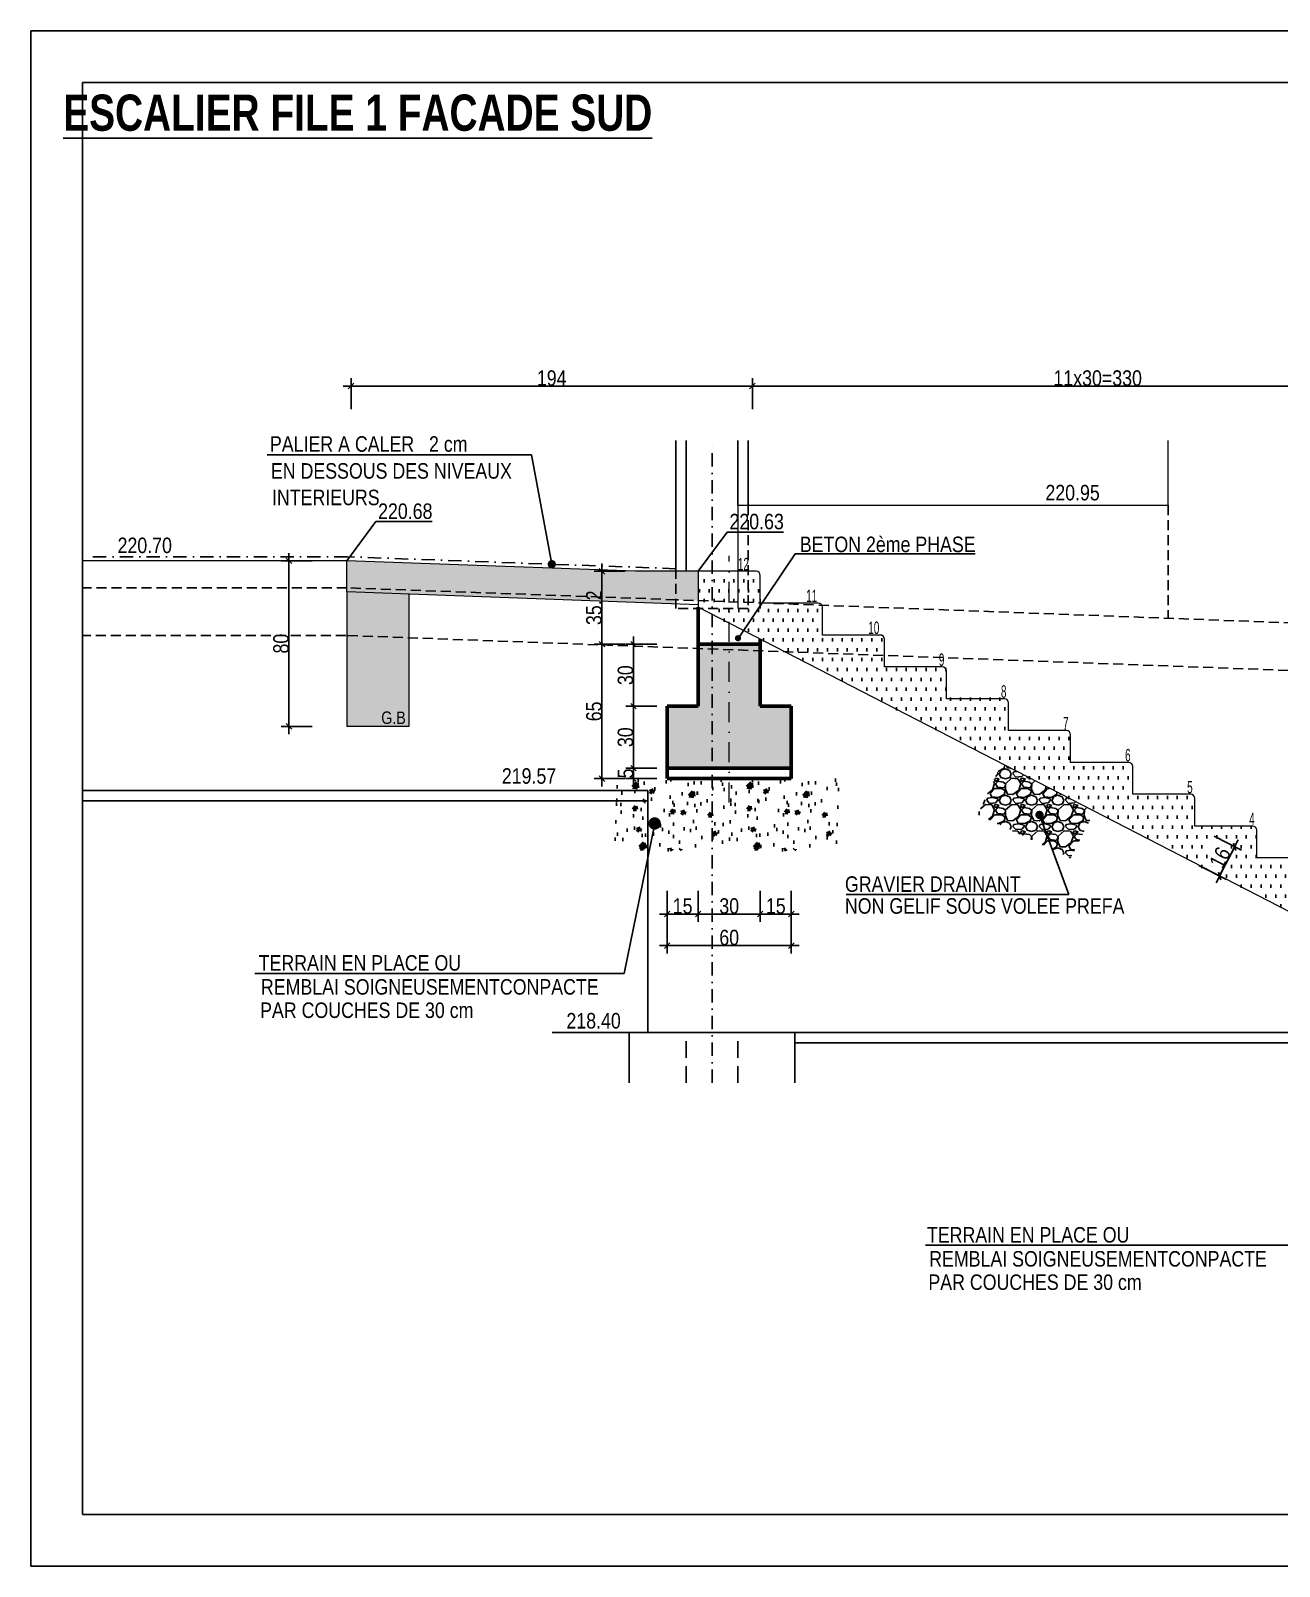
# Model space of a CAD drawing. Header units: centimetres. Extents: x 40138 to 55380, y -25189 to -21608.
# Drawn here: x 48126 to 49333, y -25189 to -23704 of the extents above; entities that cross this region are included whole.
import ezdxf
from ezdxf.enums import TextEntityAlignment as Align

# ---------------------------------------------------------------- set-up
doc = ezdxf.new("R2010")
doc.units = ezdxf.units.CM
doc.header["$LTSCALE"] = 25.4
doc.header["$PDMODE"] = 1
doc.header["$PDSIZE"] = -2
for name, pattern in [('CACHEX2', [19.05, 12.7, -6.35]), ('TIRETPT2', [12.7, 6.35, -3.175, 0, -3.175]), ('TIRETPTX2', [50.8, 25.4, -12.7, 0, -12.7])]:
    doc.linetypes.add(name, pattern=pattern)
for name, color, linetype in [('01_cote_gen', 4, 'Continuous'), ('01_fenetres', 171, 'Continuous'), ('01_linteaux', 2, 'Continuous'), ('01_murs_sup', 2, 'CACHEX2'), ('01_poch_BN', 9, 'Continuous'), ('01_poch_murs', 253, 'Continuous'), ('01_texte', 230, 'Continuous'), ('AA_COTES', 2, 'Continuous')]:
    doc.layers.add(name, color=color, linetype=linetype)
for name, color, linetype, lineweight in [('01_murs_coup', 5, 'Continuous', 60), ('01_PIEUX', 5, 'Continuous', 60), ('01_tram_axes', 2, 'TIRETPTX2', 9)]:
    doc.layers.add(name, color=color, linetype=linetype, lineweight=lineweight)
doc.styles.add('ARIAL NA', font='ARIALN.TTF')
doc.styles.add('Arial Narrow', font='ARIALN.TTF')
doc.styles.add('impact', font='impact.ttf')
doc.styles.add('STYLE2', font='ARIALN.TTF')
doc.dimstyles.new('JB25', dxfattribs={"dimscale": 0.1, "dimtxt": 150, "dimasz": 15, "dimexe": 0.1, "dimexo": 0.1, "dimgap": 0.09, "dimtad": 1, "dimdec": 1, "dimlfac": 0.5, "dimdsep": 46, "dimtxsty": 'STYLE2', "dimblk1": 'BOND_G', "dimblk2": 'BOND_D', "dimsah": 1, "dimcen": 1.5, "dimdle": 0.01, "dimse1": 1, "dimse2": 1, "dimclrd": 4, "dimclre": 2, "dimclrt": 6, "dimazin": 2, "dimtfac": 2.333333, "dimtdec": 1, "dimtix": 1, "dimtmove": 2, "dimatfit": 3, "dimldrblk": 'BOND_G', "dimfxl": 1, "dimtolj": 1, "dimtzin": 0, "dimarcsym": 0})
doc.dimstyles.new('JB50', dxfattribs={"dimscale": 0.1, "dimtxt": 150, "dimasz": 15, "dimexe": 0.1, "dimexo": 0.1, "dimgap": 0.09, "dimtad": 1, "dimdec": 1, "dimdsep": 46, "dimtxsty": 'STYLE2', "dimblk1": 'BOND_G', "dimblk2": 'BOND_D', "dimsah": 1, "dimcen": 1.5, "dimdle": 0.01, "dimse1": 1, "dimse2": 1, "dimclrd": 4, "dimclre": 2, "dimclrt": 6, "dimazin": 2, "dimtfac": 2.333333, "dimtdec": 1, "dimtix": 1, "dimtmove": 2, "dimatfit": 3, "dimldrblk": 'BOND_G', "dimfxl": 1, "dimtolj": 1, "dimtzin": 0, "dimarcsym": 0})

# ---------------------------------------------------------------- blocks, each defined once
blk = doc.blocks.new('BOND_G')
at = {"layer": 'AA_COTES', "color": 0}
for p, q in [((0, -5), (0, 15)), ((5, 0), (-5, 0)), ((1.77, 1.77), (-1.77, -1.77))]:
    blk.add_line(p, q, dxfattribs=at)
blk = doc.blocks.new('BOND_D')
at = {"layer": 'AA_COTES', "color": 0}
for p, q in [((5, 0), (-5, 0)), ((-1.77, -1.77), (1.77, 1.77)), ((0, 5), (0, -15))]:
    blk.add_line(p, q, dxfattribs=at)
blk = doc.blocks.new('*D440')
at = {"layer": '01_cote_gen', "color": 4, "lineweight": -2, "transparency": 16777216}
blk.add_line((48825.5, -24047.6), (49490.1, -24047.6), dxfattribs=at)
at = {"layer": 'Defpoints', "color": 0, "transparency": 16777216}
for p in [(49491.6, -24047.6), (48824, -24076.8), (49491.6, -24565.5)]:
    blk.add_point(p, dxfattribs=at)
at = {"layer": '01_cote_gen', "color": 4, "lineweight": -2, "transparency": 16777216, "xscale": 1.5, "yscale": 1.5, "zscale": 1.5, "rotation": 180}
blk.add_blockref('BOND_G', (48824, -24047.6), dxfattribs=at)
at = {"layer": '01_cote_gen', "color": 4, "lineweight": -2, "transparency": 16777216, "xscale": 1.5, "yscale": 1.5, "zscale": 1.5}
blk.add_blockref('BOND_D', (49491.6, -24047.6), dxfattribs=at)
at = {"layer": '01_cote_gen', "color": 6, "transparency": 16777216, "insert": (49157.8, -24040), "char_height": 15, "attachment_point": 5, "style": 'STYLE2'}
blk.add_mtext('\\A1;11x30=330', dxfattribs=at)
blk = doc.blocks.new('*D448')
at = {"layer": '01_cote_gen', "color": 4, "lineweight": -2, "ltscale": 0.1, "transparency": 16777216}
blk.add_line((48437.5, -24047.6), (48822.5, -24047.6), dxfattribs=at)
at = {"layer": 'Defpoints', "color": 0, "ltscale": 0.1, "transparency": 16777216}
for p in [(48824, -24047.6), (48824, -24070.1), (48436, -24222.7)]:
    blk.add_point(p, dxfattribs=at)
at = {"layer": '01_cote_gen', "color": 4, "lineweight": -2, "ltscale": 0.1, "transparency": 16777216, "xscale": 1.5, "yscale": 1.5, "zscale": 1.5, "rotation": 180}
blk.add_blockref('BOND_G', (48436, -24047.6), dxfattribs=at)
at = {"layer": '01_cote_gen', "color": 4, "lineweight": -2, "ltscale": 0.1, "transparency": 16777216, "xscale": 1.5, "yscale": 1.5, "zscale": 1.5}
blk.add_blockref('BOND_D', (48824, -24047.6), dxfattribs=at)
at = {"layer": '01_cote_gen', "color": 6, "ltscale": 0.1, "transparency": 16777216, "insert": (48630, -24040), "char_height": 15, "attachment_point": 5, "style": 'STYLE2'}
blk.add_mtext('\\A1;194', dxfattribs=at)
blk = doc.blocks.new('*D464')
at = {"layer": '01_cote_gen', "color": 4, "lineweight": -2, "ltscale": 0.1, "transparency": 16777216}
blk.add_line((48709.1, -24425.7), (48709.1, -24418.7), dxfattribs=at)
at = {"layer": 'Defpoints', "color": 0, "ltscale": 0.1, "transparency": 16777216}
for p in [(48709.1, -24417.2), (48772.6, -24417.2), (48772.6, -24427.2)]:
    blk.add_point(p, dxfattribs=at)
at = {"layer": '01_cote_gen', "color": 4, "lineweight": -2, "ltscale": 0.1, "transparency": 16777216, "xscale": 1.5, "yscale": 1.5, "zscale": 1.5}
for name, p, rotation in [('BOND_D', (48709.1, -24417.2), 90), ('BOND_G', (48709.1, -24427.2), 270)]:
    blk.add_blockref(name, p, dxfattribs=dict(at, rotation=rotation))
at = {"layer": '01_cote_gen', "color": 6, "ltscale": 0.1, "transparency": 16777216, "insert": (48701.5, -24422.2), "char_height": 15, "attachment_point": 5, "rotation": 90, "style": 'STYLE2'}
blk.add_mtext('\\A1;5', dxfattribs=at)
blk = doc.blocks.new('*D465')
at = {"layer": '01_cote_gen', "color": 4, "lineweight": -2, "ltscale": 0.1, "transparency": 16777216}
blk.add_line((48709.1, -24415.7), (48709.1, -24358.7), dxfattribs=at)
at = {"layer": 'Defpoints', "color": 0, "ltscale": 0.1, "transparency": 16777216}
for p in [(48709.1, -24357.2), (48741.6, -24357.2), (48741.6, -24417.2)]:
    blk.add_point(p, dxfattribs=at)
at = {"layer": '01_cote_gen', "color": 4, "lineweight": -2, "ltscale": 0.1, "transparency": 16777216, "xscale": 1.5, "yscale": 1.5, "zscale": 1.5}
for name, p, rotation in [('BOND_D', (48709.1, -24357.2), 90), ('BOND_G', (48709.1, -24417.2), 270)]:
    blk.add_blockref(name, p, dxfattribs=dict(at, rotation=rotation))
at = {"layer": '01_cote_gen', "color": 6, "ltscale": 0.1, "transparency": 16777216, "insert": (48701.4, -24387.2), "char_height": 15, "attachment_point": 5, "rotation": 90, "style": 'STYLE2'}
blk.add_mtext('\\A1;30', dxfattribs=at)
blk = doc.blocks.new('*D466')
at = {"layer": '01_cote_gen', "color": 4, "lineweight": -2, "ltscale": 0.1, "transparency": 16777216}
blk.add_line((48709.1, -24355.7), (48709.1, -24298.7), dxfattribs=at)
at = {"layer": 'Defpoints', "color": 0, "ltscale": 0.1, "transparency": 16777216}
for p in [(48709.1, -24297.2), (48771.6, -24297.2), (48756.6, -24357.2)]:
    blk.add_point(p, dxfattribs=at)
at = {"layer": '01_cote_gen', "color": 4, "lineweight": -2, "ltscale": 0.1, "transparency": 16777216, "xscale": 1.5, "yscale": 1.5, "zscale": 1.5}
for name, p, rotation in [('BOND_D', (48709.1, -24297.2), 90), ('BOND_G', (48709.1, -24357.2), 270)]:
    blk.add_blockref(name, p, dxfattribs=dict(at, rotation=rotation))
at = {"layer": '01_cote_gen', "color": 6, "ltscale": 0.1, "transparency": 16777216, "insert": (48701.4, -24327.2), "char_height": 15, "attachment_point": 5, "rotation": 90, "style": 'STYLE2'}
blk.add_mtext('\\A1;30', dxfattribs=at)
blk = doc.blocks.new('*D459')
at = {"layer": '01_cote_gen', "color": 4, "lineweight": -2, "ltscale": 0.1, "transparency": 16777216}
blk.add_line((48678.6, -24425.7), (48678.6, -24298.7), dxfattribs=at)
at = {"layer": 'Defpoints', "color": 0, "ltscale": 0.1, "transparency": 16777216}
for p in [(48678.6, -24297.2), (48731.6, -24297.2), (48731.6, -24427.2)]:
    blk.add_point(p, dxfattribs=at)
at = {"layer": '01_cote_gen', "color": 4, "lineweight": -2, "ltscale": 0.1, "transparency": 16777216, "xscale": 1.5, "yscale": 1.5, "zscale": 1.5}
for name, p, rotation in [('BOND_D', (48678.6, -24297.2), 90), ('BOND_G', (48678.6, -24427.2), 270)]:
    blk.add_blockref(name, p, dxfattribs=dict(at, rotation=rotation))
at = {"layer": '01_cote_gen', "color": 6, "ltscale": 0.1, "transparency": 16777216, "insert": (48670.9, -24362.2), "char_height": 15, "attachment_point": 5, "rotation": 90, "style": 'STYLE2'}
blk.add_mtext('\\A1;65', dxfattribs=at)
blk = doc.blocks.new('*D467')
at = {"layer": '01_cote_gen', "color": 4, "lineweight": -2, "ltscale": 0.1, "transparency": 16777216}
blk.add_line((48678.6, -24295.7), (48678.6, -24228.2), dxfattribs=at)
at = {"layer": 'Defpoints', "color": 0, "ltscale": 0.1, "transparency": 16777216}
for p in [(48678.6, -24226.7), (48771.6, -24226.7), (48731.6, -24297.2)]:
    blk.add_point(p, dxfattribs=at)
at = {"layer": '01_cote_gen', "color": 4, "lineweight": -2, "ltscale": 0.1, "transparency": 16777216, "xscale": 1.5, "yscale": 1.5, "zscale": 1.5}
for name, p, rotation in [('BOND_D', (48678.6, -24226.7), 90), ('BOND_G', (48678.6, -24297.2), 270)]:
    blk.add_blockref(name, p, dxfattribs=dict(at, rotation=rotation))
at = {"layer": '01_cote_gen', "color": 6, "ltscale": 0.1, "transparency": 16777216, "insert": (48670.9, -24262), "char_height": 15, "attachment_point": 5, "rotation": 90, "style": 'STYLE2'}
blk.add_mtext('\\A1;35.2', dxfattribs=at)
blk = doc.blocks.new('*D460')
at = {"layer": '01_cote_gen', "color": 4, "lineweight": -2, "ltscale": 0.1, "transparency": 16777216}
blk.add_line((48860.1, -24558.2), (48833.1, -24558.2), dxfattribs=at)
at = {"layer": 'Defpoints', "color": 0, "ltscale": 0.1, "transparency": 16777216}
for p in [(48831.6, -24327.2), (48861.6, -24327.2), (48831.6, -24558.2)]:
    blk.add_point(p, dxfattribs=at)
at = {"layer": '01_cote_gen', "color": 4, "lineweight": -2, "ltscale": 0.1, "transparency": 16777216, "xscale": 1.5, "yscale": 1.5, "zscale": 1.5, "rotation": 180}
blk.add_blockref('BOND_D', (48831.6, -24558.2), dxfattribs=at)
at = {"layer": '01_cote_gen', "color": 4, "lineweight": -2, "ltscale": 0.1, "transparency": 16777216, "xscale": 1.5, "yscale": 1.5, "zscale": 1.5}
blk.add_blockref('BOND_G', (48861.6, -24558.2), dxfattribs=at)
at = {"layer": '01_cote_gen', "color": 6, "ltscale": 0.1, "transparency": 16777216, "insert": (48846.6, -24550.5), "char_height": 15, "attachment_point": 5, "style": 'STYLE2'}
blk.add_mtext('\\A1;15', dxfattribs=at)
blk = doc.blocks.new('*D461')
at = {"layer": '01_cote_gen', "color": 4, "lineweight": -2, "ltscale": 0.1, "transparency": 16777216}
blk.add_line((48830.1, -24558.2), (48773.1, -24558.2), dxfattribs=at)
at = {"layer": 'Defpoints', "color": 0, "ltscale": 0.1, "transparency": 16777216}
for p in [(48771.6, -24327.2), (48831.6, -24327.2), (48771.6, -24558.2)]:
    blk.add_point(p, dxfattribs=at)
at = {"layer": '01_cote_gen', "color": 4, "lineweight": -2, "ltscale": 0.1, "transparency": 16777216, "xscale": 1.5, "yscale": 1.5, "zscale": 1.5, "rotation": 180}
blk.add_blockref('BOND_D', (48771.6, -24558.2), dxfattribs=at)
at = {"layer": '01_cote_gen', "color": 4, "lineweight": -2, "ltscale": 0.1, "transparency": 16777216, "xscale": 1.5, "yscale": 1.5, "zscale": 1.5}
blk.add_blockref('BOND_G', (48831.6, -24558.2), dxfattribs=at)
at = {"layer": '01_cote_gen', "color": 6, "ltscale": 0.1, "transparency": 16777216, "insert": (48801.6, -24550.5), "char_height": 15, "attachment_point": 5, "style": 'STYLE2'}
blk.add_mtext('\\A1;30', dxfattribs=at)
blk = doc.blocks.new('*D462')
at = {"layer": '01_cote_gen', "color": 4, "lineweight": -2, "ltscale": 0.1, "transparency": 16777216}
blk.add_line((48770.1, -24558.2), (48743.1, -24558.2), dxfattribs=at)
at = {"layer": 'Defpoints', "color": 0, "ltscale": 0.1, "transparency": 16777216}
for p in [(48741.6, -24327.2), (48771.6, -24327.2), (48741.6, -24558.2)]:
    blk.add_point(p, dxfattribs=at)
at = {"layer": '01_cote_gen', "color": 4, "lineweight": -2, "ltscale": 0.1, "transparency": 16777216, "xscale": 1.5, "yscale": 1.5, "zscale": 1.5, "rotation": 180}
blk.add_blockref('BOND_D', (48741.6, -24558.2), dxfattribs=at)
at = {"layer": '01_cote_gen', "color": 4, "lineweight": -2, "ltscale": 0.1, "transparency": 16777216, "xscale": 1.5, "yscale": 1.5, "zscale": 1.5}
blk.add_blockref('BOND_G', (48771.6, -24558.2), dxfattribs=at)
at = {"layer": '01_cote_gen', "color": 6, "ltscale": 0.1, "transparency": 16777216, "insert": (48756.6, -24550.5), "char_height": 15, "attachment_point": 5, "style": 'STYLE2'}
blk.add_mtext('\\A1;15', dxfattribs=at)
blk = doc.blocks.new('*D463')
at = {"layer": '01_cote_gen', "color": 4, "lineweight": -2, "ltscale": 0.1, "transparency": 16777216}
blk.add_line((48860.1, -24588.7), (48743.1, -24588.7), dxfattribs=at)
at = {"layer": 'Defpoints', "color": 0, "ltscale": 0.1, "transparency": 16777216}
for p in [(48741.6, -24535.7), (48861.6, -24535.7), (48741.6, -24588.7)]:
    blk.add_point(p, dxfattribs=at)
at = {"layer": '01_cote_gen', "color": 4, "lineweight": -2, "ltscale": 0.1, "transparency": 16777216, "xscale": 1.5, "yscale": 1.5, "zscale": 1.5, "rotation": 180}
blk.add_blockref('BOND_D', (48741.6, -24588.7), dxfattribs=at)
at = {"layer": '01_cote_gen', "color": 4, "lineweight": -2, "ltscale": 0.1, "transparency": 16777216, "xscale": 1.5, "yscale": 1.5, "zscale": 1.5}
blk.add_blockref('BOND_G', (48861.6, -24588.7), dxfattribs=at)
at = {"layer": '01_cote_gen', "color": 6, "ltscale": 0.1, "transparency": 16777216, "insert": (48801.6, -24581), "char_height": 15, "attachment_point": 5, "style": 'STYLE2'}
blk.add_mtext('\\A1;60', dxfattribs=at)
blk = doc.blocks.new('*D468')
at = {"layer": '01_cote_gen', "color": 4, "lineweight": -2, "ltscale": 0.1, "transparency": 16777216}
blk.add_line((49289.6, -24494.4), (49276.3, -24520.1), dxfattribs=at)
at = {"layer": 'Defpoints', "color": 0, "ltscale": 0.1, "transparency": 16777216}
for p in [(49251.6, -24473.1), (49237, -24501.5), (49275.7, -24521.4)]:
    blk.add_point(p, dxfattribs=at)
at = {"layer": '01_cote_gen', "color": 4, "lineweight": -2, "ltscale": 0.1, "transparency": 16777216, "xscale": 1.5, "yscale": 1.5, "zscale": 1.5}
for name, p, rotation in [('BOND_G', (49290.3, -24493.1), 62.72637990082846), ('BOND_D', (49275.7, -24521.4), 242.7263799008285)]:
    blk.add_blockref(name, p, dxfattribs=dict(at, rotation=rotation))
at = {"layer": '01_cote_gen', "color": 6, "ltscale": 0.1, "transparency": 16777216, "insert": (49276.1, -24503.7), "char_height": 15, "attachment_point": 5, "rotation": 62.7264, "style": 'STYLE2'}
blk.add_mtext('\\A1;16', dxfattribs=at)
blk = doc.blocks.new('*D520')
at = {"layer": '01_cote_gen', "color": 4, "lineweight": -2, "ltscale": 0.1, "transparency": 16777216}
blk.add_line((48376, -24375.2), (48376, -24218.2), dxfattribs=at)
at = {"layer": 'Defpoints', "color": 0, "ltscale": 0.1, "transparency": 16777216}
for p in [(48376, -24216.7), (48431.9, -24216.7), (48431.9, -24376.7)]:
    blk.add_point(p, dxfattribs=at)
at = {"layer": '01_cote_gen', "color": 4, "lineweight": -2, "ltscale": 0.1, "transparency": 16777216, "xscale": 1.5, "yscale": 1.5, "zscale": 1.5}
for name, p, rotation in [('BOND_D', (48376, -24216.7), 90), ('BOND_G', (48376, -24376.7), 270)]:
    blk.add_blockref(name, p, dxfattribs=dict(at, rotation=rotation))
at = {"layer": '01_cote_gen', "color": 6, "ltscale": 0.1, "transparency": 16777216, "insert": (48368.4, -24296.7), "char_height": 15, "attachment_point": 5, "rotation": 90, "style": 'STYLE2'}
blk.add_mtext('\\A1;80', dxfattribs=at)

msp = doc.modelspace()

# ---------------------------------------------------------------- hatches: boundary and pattern name
at = {"layer": '01_murs_coup', "ltscale": 0.1}
h = msp.add_hatch(dxfattribs=at)
h.set_pattern_fill('DOTS', color=2, scale=6)
h.set_pattern_definition([(0, (0, -194.876), (4.7625, 9.525), [0, -9.525])])
h.paths.add_polyline_path([(48785.02, -24226.74), (48771.62, -24226.74), (48771.62, -24255.04), (48785.02, -24255.54)])
h.paths.add_polyline_path([(48801.62, -24226.74), (48785.02, -24226.74), (48785.02, -24255.54), (48801.62, -24256.17)])
h.paths.add_polyline_path([(48820.02, -24226.74), (48810.02, -24226.74), (48810.02, -24256.49), (48820.02, -24256.86)])
h.paths.add_polyline_path([(48810.02, -24226.74), (48801.62, -24226.74), (48801.62, -24256.17), (48810.02, -24256.49)])
h.paths.add_polyline_path([(48831.62, -24230.74, 0.4142136), (48827.62, -24226.74), (48820.02, -24226.74), (48820.02, -24256.86), (48831.62, -24257.3)])
h.paths.add_polyline_path([(48785.02, -24255.54), (48771.62, -24255.04), (48771.62, -24261.54), (48773.94, -24262.74), (48785.02, -24262.74)])
h.paths.add_polyline_path([(48801.62, -24256.17), (48785.02, -24255.54), (48785.02, -24262.74), (48801.62, -24262.74)])
h.paths.add_polyline_path([(48810.02, -24256.49), (48801.62, -24256.17), (48801.62, -24262.74), (48810.02, -24262.74)])
h.paths.add_polyline_path([(48820.02, -24256.86), (48810.02, -24256.49), (48810.02, -24262.74), (48820.02, -24262.74)])
h.paths.add_polyline_path([(48831.62, -24259.99), (48831.62, -24257.3), (48820.02, -24256.86), (48820.02, -24262.74), (48810.02, -24262.74), (48801.62, -24262.74), (48801.62, -24277.01), (48815.35, -24284.09)])
h.paths.add_polyline_path([(48801.62, -24262.74), (48785.02, -24262.74), (48785.02, -24268.45), (48801.62, -24277.01)])
h.paths.add_polyline_path([(48891.62, -24261.54, 0.1315194), (48891.08, -24259.54), (48837.93, -24257.54), (48833.27, -24257.54), (48815.35, -24284.09), (48854.95, -24304.5), (48951.62, -24308.1), (48951.62, -24292.34, 0.4142136), (48947.62, -24288.34), (48891.62, -24288.34)])
h.paths.add_polyline_path([(48951.62, -24308.1), (48854.95, -24304.5), (49417.9, -24594.74), (49453.62, -24594.74), (49453.62, -24565.54), (49431.62, -24565.54), (49431.62, -24538.74, 0.4142136), (49427.62, -24534.74), (49371.62, -24534.74), (49371.62, -24507.94, 0.4142136), (49367.62, -24503.94), (49311.62, -24503.94), (49311.62, -24477.14, 0.4142136), (49307.62, -24473.14), (49251.62, -24473.14), (49251.62, -24446.34, 0.4142136), (49247.62, -24442.34), (49191.62, -24442.34), (49191.62, -24415.54, 0.4142136), (49187.62, -24411.54), (49131.62, -24411.54), (49131.62, -24384.74, 0.4142136), (49127.62, -24380.74), (49071.62, -24380.74), (49071.62, -24353.94, 0.4142136), (49067.62, -24349.94), (49011.62, -24349.94), (49011.62, -24323.14, 0.4142136), (49007.62, -24319.14), (48951.62, -24319.14)])
h.paths.add_polyline_path([(49469.62, -24565.54), (49461.62, -24565.54), (49461.62, -24594.74), (49469.62, -24594.74)])
h.paths.add_polyline_path([(49461.62, -24565.54), (49453.62, -24565.54), (49453.62, -24594.74), (49461.62, -24594.74)])
h.paths.add_polyline_path([(49491.62, -24569.54, 0.4142136), (49487.62, -24565.54), (49469.62, -24565.54), (49469.62, -24594.74), (49491.62, -24594.74)])
at = {"layer": '01_murs_coup', "linetype": 'TIRETPT2', "ltscale": 2}
h = msp.add_hatch(dxfattribs=at)
h.set_pattern_fill('AR-CONC', color=2, scale=0.2)
h.set_pattern_definition([(50, (69103.762, -4812.317), (36.436934, -3.187817), [3.81, -41.91]), (355, (69103.762, -4812.317), (-7.048684, 38.21137), [3.048, -33.528117]), (100.45144, (69106.8, -4812.583), (29.38825, 35.02355), [3.238, -35.61805]), (46.1842, (69103.76, -4802.157), (54.21581, -8.408466), [5.715, -62.865]), (96.63556, (69108.28, -4802.86), (47.48083, 49.48522), [4.857, -53.42712]), (351.18415, (69103.76, -4802.157), (47.48083, 49.48522), [4.57199, -50.29195]), (21, (69108.842, -4804.697), (30.322878, -20.45304), [3.81, -41.91]), (326, (69108.842, -4804.697), (12.360406, 36.837593), [3.048, -33.528]), (71.45144, (69111.37, -4806.4), (42.683284, 16.384554), [3.238, -35.617988]), (37.5, (69103.762, -4812.317), (0.6177207, 16.911008), [0, -33.1216, 0, -34.036, 0, -33.655]), (7.5, (69103.762, -4812.317), (13.363933, 20.036115), [0, -19.4056, 0, -32.3596, 0, -12.827]), (327.5, (69092.434, -4812.317), (27.118119, -1.145749), [0, -12.7, 0, -39.624, 0, -52.578]), (317.5, (69087.354, -4812.317), (29.625836, 5.085298), [0, -16.51, 0, -26.3144, 0, -37.338])])
h.paths.add_polyline_path([(48797.53, -24427.18), (48737.62, -24427.18), (48687.07, -24427.18), (48687.07, -24496.25), (48797.53, -24496.25)])
h = msp.add_hatch(dxfattribs=at)
h.set_pattern_fill('AR-CONC', color=2, scale=0.2)
h.set_pattern_definition([(50, (69214.22, -4812.317), (36.436934, -3.187817), [3.81, -41.91]), (355, (69214.22, -4812.317), (-7.048684, 38.21137), [3.048, -33.528117]), (100.45144, (69217.257, -4812.583), (29.38825, 35.02355), [3.238, -35.61805]), (46.1842, (69214.22, -4802.157), (54.21581, -8.408466), [5.715, -62.865]), (96.63556, (69218.74, -4802.86), (47.48083, 49.48522), [4.857, -53.42712]), (351.18415, (69214.22, -4802.157), (47.48083, 49.48522), [4.57199, -50.29195]), (21, (69219.3, -4804.697), (30.322878, -20.45304), [3.81, -41.91]), (326, (69219.3, -4804.697), (12.360406, 36.837593), [3.048, -33.528]), (71.45144, (69221.827, -4806.4), (42.683284, 16.384554), [3.238, -35.617988]), (37.5, (69214.22, -4812.317), (0.6177207, 16.911008), [0, -33.1216, 0, -34.036, 0, -33.655]), (7.5, (69214.22, -4812.317), (13.363933, 20.036115), [0, -19.4056, 0, -32.3596, 0, -12.827]), (327.5, (69202.892, -4812.317), (27.118119, -1.145749), [0, -12.7, 0, -39.624, 0, -52.578]), (317.5, (69197.812, -4812.317), (29.625836, 5.085298), [0, -16.51, 0, -26.3144, 0, -37.338])])
h.paths.add_polyline_path([(48907.99, -24427.18), (48848.07, -24427.18), (48797.53, -24427.18), (48797.53, -24496.25), (48907.99, -24496.25)])
at = {"layer": '01_poch_BN', "ltscale": 0.1}
h = msp.add_hatch(color=256, dxfattribs=at)
h.dxf.hatch_style = 1
h.paths.add_polyline_path([(48750.02, -24226.74), (48710.98, -24226.74), (48431.94, -24216.72), (48431.94, -24242.74), (48750.02, -24254.23)])
h.paths.add_polyline_path([(48771.62, -24226.74), (48750.02, -24226.74), (48750.02, -24254.23), (48771.62, -24255.04)])
h.paths.add_polyline_path([(48431.99, -24242.74), (48431.94, -24242.74), (48431.94, -24246.74), (48750.02, -24258.26), (48750.02, -24254.23)])
h.paths.add_polyline_path([(48686.48, -24282.32), (48686.48, -24241.37), (48655.25, -24241.37), (48655.25, -24282.32)], flags=9)
h = msp.add_hatch(color=256, dxfattribs=at)
h.dxf.hatch_style = 1
h.paths.add_polyline_path([(48491.94, -24248.91), (48431.94, -24246.74), (48431.94, -24288.77), (48491.94, -24291)])
h.paths.add_polyline_path([(48491.94, -24291), (48431.94, -24288.77), (48431.94, -24376.72), (48491.94, -24376.72)])
h.paths.add_polyline_path([(48462.13, -24377.7), (48492.03, -24377.7), (48492.03, -24359.07), (48462.13, -24359.07)], flags=9)
h = msp.add_hatch(color=256, dxfattribs=at)
h.dxf.hatch_style = 1
h.paths.add_polyline_path([(48801.62, -24302.52), (48785.02, -24301.9), (48785.02, -24417.18), (48801.62, -24417.18)])
h.paths.add_polyline_path([(48785.02, -24301.9), (48771.62, -24301.4), (48771.62, -24357.18), (48741.62, -24357.18), (48741.62, -24417.18), (48785.02, -24417.18)])
h.paths.add_polyline_path([(48831.62, -24303.63), (48801.62, -24302.52), (48801.62, -24417.18), (48861.62, -24417.18), (48861.62, -24357.18), (48831.62, -24357.18)])
h.paths.add_polyline_path([(48831.62, -24297.18), (48801.62, -24297.18), (48801.62, -24302.52), (48831.62, -24303.63)])
h.paths.add_polyline_path([(48801.62, -24297.18), (48785.02, -24297.18), (48785.02, -24301.9), (48801.62, -24302.52)])
h.paths.add_polyline_path([(48785.02, -24297.18), (48771.62, -24297.18), (48771.62, -24301.4), (48785.02, -24301.9)])
at = {"layer": '01_poch_murs', "ltscale": 0.1}
h = msp.add_hatch(dxfattribs=at)
h.set_pattern_fill('GRAVEL', color=256)
h.set_pattern_definition([(228.0127875, (13552.0703, -2070.8978), (-203.20000002, -228.59999999), [3.417214, -338.304836]), (184.969741, (13549.7843, -2073.4378), (304.79999988, 25.400001447), [5.864047, -580.540489]), (132.510447, (13543.9423, -2073.9458), (254.00000011, -279.3999999), [4.134815, -409.347228]), (267.273689, (13534.0363, -2080.2958), (25.400000053, 507.999999997), [5.340045, -528.664374]), (292.8336542, (13533.7823, -2085.6298), (-127.00000001, 304.799999996), [5.236337, -518.398077]), (357.273689, (13535.8143, -2090.4558), (-507.999999997, 25.400000053), [5.340045, -528.664374]), (37.6942405, (13541.1483, -2090.7098), (-330.199999985, -254.000000019), [7.061937, -699.131153]), (72.2553284, (13546.7363, -2086.3918), (177.800000048, 558.799999985), [6.667195, -660.052566]), (121.4295656, (13548.7683, -2080.0418), (-203.20000003, 330.199999982), [5.35813, -530.455457]), (175.2363583, (13545.9743, -2075.4698), (279.4, -25.40000004), [6.117133, -299.73937]), (222.3974378, (13539.8783, -2074.9618), (-304.79999999, -279.40000001), [7.910779, -783.167725]), (138.814075, (13559.1823, -2080.5498), (-177.79999999, 152.40000001), [2.700045, -267.305658]), (171.4692344, (13557.1503, -2078.7718), (330.20000001, -50.799999942), [5.13682, -508.54639]), (225, (13552.07, -2078.01), (-4e-15, -25.4), [3.592093, -32.328931]), (203.1985905, (13550.2923, -2074.9618), (127, 50.8), [1.934413, -191.506224]), (291.80141, (13548.5143, -2075.724), (-25.4, 76.2), [2.735656, -134.04753]), (30.963757, (13549.5303, -2078.264), (76.2, 50.8), [4.443197, -143.662982]), (161.565051, (13553.34, -2075.978), (50.8, -25.4), [3.212871, -77.108981]), (16.3895403, (13533.7823, -2075.7238), (254, 76.2), [4.50088, -445.588267]), (70.346176, (13538.1003, -2074.4538), (-101.60000001, -279.4), [3.77599, -373.822157]), (293.1985905, (13553.3403, -2070.8978), (-50.8, 127), [3.868801, -189.571836]), (343.6104597, (13554.8643, -2074.4538), (-254.000000005, 76.19999998), [4.50088, -445.588267]), (339.443955, (13533.7823, -2091.4718), (-127, 50.8), [4.340352, -212.677343]), (294.7751406, (13537.8463, -2092.9958), (-127.00000015, 279.39999993), [3.636721, -360.035934]), (66.8014095, (13553.5943, -2096.2978), (50.8, 127), [3.868801, -189.571836]), (17.3540246, (13555.1183, -2092.7418), (-330.199999993, -101.60000002), [4.257827, -421.52376]), (69.443955, (13541.1483, -2096.2978), (-50.8, -127), [2.170176, -214.847519]), (101.309932, (13552.0703, -2096.298), (-25.4, 101.6), [1.295146, -128.21995]), (165.963757, (13551.8163, -2095.028), (76.2, -25.4), [5.236337, -99.490546]), (186.009006, (13546.7363, -2093.7578), (254, 25.400000013), [4.85267, -480.413649]), (303.690068, (13549.53, -2080.55), (-25.4, 50.8), [3.663239, -87.917764]), (353.1572266, (13551.5623, -2083.5978), (431.800000003, -50.799999977), [6.395568, -633.16009]), (60.945396, (13557.9123, -2084.3598), (-101.6, -177.8), [2.615082, -258.893923]), (90, (13559.182, -2082.074), (-25.4, 25.4), [1.524, -23.876]), (120.256437, (13546.2283, -2092.9958), (101.59999999, -177.80000001), [3.52867, -349.339408]), (48.0127875, (13544.4503, -2089.9478), (203.20000002, 228.599999985), [6.834429, -334.887622]), (0, (13549.022, -2084.868), (25.4, 25.4), [6.604, -18.796]), (325.3048465, (13555.6263, -2084.8678), (254.000000096, -177.79999986), [4.016096, -397.593167]), (254.054604, (13558.9283, -2087.1538), (-25.4, -101.6), [3.698291, -181.2165]), (207.6459754, (13557.9123, -2090.7098), (-482.600000018, -253.999999966), [6.021451, -596.124644]), (175.4260787, (13552.5783, -2093.5038), (-330.2, 25.4), [6.370295, -630.658465])])
h.paths.add_polyline_path([(49154.67, -24459.03), (49065.09, -24412.84), (49042, -24461.87), (49131.48, -24504.02)])

# ---------------------------------------------------------------- linework, layer by layer
at = {"layer": '01_fenetres', "ltscale": 30}
for p, q in [((48176.39, -23753.95), (50176.39, -23753.95)), ((48176.39, -23753.95), (48176.39, -25138.95)), ((48176.39, -25138.95), (50176.39, -25138.95))]:
    msp.add_line(p, q, dxfattribs=at)
at = {"layer": '01_linteaux'}
for p, q in [((48750.02, -24224.21), (48750.02, -24100.32)), ((48820.02, -24162.74), (48820.02, -24100.32)), ((48176.39, -24438.74), (48723.02, -24438.74)), ((48723.02, -24672.74), (48723.02, -24438.74)), ((48176.39, -24448.74), (48723.02, -24448.74)), ((48705.02, -24672.74), (48705.02, -24721.31)), ((48705.02, -24672.74), (48865.02, -24672.74)), ((48865.02, -24672.74), (49873.62, -24672.74)), ((48865.02, -24672.74), (48865.02, -24721.31)), ((48865.02, -24682.74), (49455.02, -24682.74))]:
    msp.add_line(p, q, dxfattribs=at)
at = {"layer": '01_linteaux', "linetype": 'TIRETPTX2', "ltscale": 0.02}
for p, q in [((48785.02, -24721.31), (48785.02, -24100.32)), ((48432.56, -24212.74), (48176.39, -24212.74)), ((48750.02, -24224.21), (48432.56, -24212.74))]:
    msp.add_line(p, q, dxfattribs=at)
at = {"layer": '01_linteaux', "linetype": 'CACHEX2', "ltscale": 0.05}
for p, q in [((48760.02, -24721.31), (48760.02, -24672.74)), ((48810.02, -24721.31), (48810.02, -24672.74))]:
    msp.add_line(p, q, dxfattribs=at)
at = {"layer": '01_murs_coup', "linetype": 'Continuous', "lineweight": 5}
for p, q in [((48431.94, -24216.72), (48176.39, -24216.72)), ((48710.98, -24226.74), (48431.94, -24216.72)), ((48431.94, -24246.74), (48431.94, -24216.72)), ((48827.62, -24226.74), (48710.98, -24226.74)), ((48771.62, -24226.74), (48771.62, -24261.54)), ((48831.62, -24257.54), (48831.62, -24230.74)), ((48771.62, -24259.04), (48431.94, -24246.74)), ((48431.94, -24246.74), (48431.94, -24376.72)), ((48491.94, -24249), (48491.94, -24376.72)), ((49417.9, -24594.74), (48771.62, -24261.54)), ((48887.62, -24257.54), (48831.62, -24257.54)), ((48891.62, -24288.34), (48891.62, -24261.54)), ((48947.62, -24288.34), (48891.62, -24288.34)), ((48951.62, -24319.14), (48951.62, -24292.34)), ((49007.62, -24319.14), (48951.62, -24319.14)), ((49011.62, -24349.94), (49011.62, -24323.14)), ((49067.62, -24349.94), (49011.62, -24349.94)), ((49071.62, -24380.74), (49071.62, -24353.94)), ((48491.94, -24376.72), (48431.94, -24376.72)), ((49127.62, -24380.74), (49071.62, -24380.74)), ((49131.62, -24411.54), (49131.62, -24384.74)), ((49187.62, -24411.54), (49131.62, -24411.54)), ((49191.62, -24442.34), (49191.62, -24415.54)), ((49247.62, -24442.34), (49191.62, -24442.34)), ((49251.62, -24473.14), (49251.62, -24446.34)), ((49307.62, -24473.14), (49251.62, -24473.14)), ((49311.62, -24503.94), (49311.62, -24477.14)), ((49367.62, -24503.94), (49311.62, -24503.94))]:
    msp.add_line(p, q, dxfattribs=at)
at = {"layer": '01_murs_coup'}
for p, q in [((48771.62, -24261.54), (48771.62, -24297.18)), ((48831.62, -24292.47), (48831.62, -24357.18)), ((48831.62, -24297.18), (48771.62, -24297.18)), ((48771.62, -24297.18), (48771.62, -24357.18)), ((48741.62, -24357.18), (48771.62, -24357.18)), ((48741.62, -24357.18), (48741.62, -24427.18)), ((48831.62, -24357.18), (48861.62, -24357.18)), ((48861.62, -24357.18), (48861.62, -24427.18)), ((48741.62, -24417.18), (48861.62, -24417.18)), ((48741.62, -24427.18), (48861.62, -24427.18))]:
    msp.add_line(p, q, dxfattribs=at)
at = {"layer": '01_murs_coup', "linetype": 'Continuous', "lineweight": 5}
for centre in [(48827.62, -24230.74), (48887.62, -24261.54), (48947.62, -24292.34), (49007.62, -24323.14), (49067.62, -24353.94), (49127.62, -24384.74), (49187.62, -24415.54), (49247.62, -24446.34), (49307.62, -24477.14)]:
    msp.add_arc(centre, 4, 0, 90, dxfattribs=at)
at = {"layer": '01_murs_sup', "ltscale": 0.03}
for p, q in [((48820.02, -24162.74), (48820.02, -24262.74)), ((49225.8, -24162.74), (49225.8, -24272.15)), ((48750.02, -24224.21), (48750.02, -24262.74)), ((48431.99, -24242.74), (48176.39, -24242.74)), ((48750.02, -24254.23), (48431.99, -24242.74)), ((49506.99, -24282.74), (48750.02, -24254.23)), ((48820.02, -24262.74), (48750.02, -24262.74)), ((48831.62, -24253.54), (48831.62, -24262.74)), ((48431.13, -24288.74), (48176.39, -24288.74)), ((49472.55, -24327.47), (48431.13, -24288.74))]:
    msp.add_line(p, q, dxfattribs=at)
at = {"layer": '01_PIEUX', "color": 2, "linetype": 'Continuous', "lineweight": 5}
for p, q in [((49225.8, -24162.74), (49225.8, -24100.32)), ((48810.02, -24162.74), (49225.8, -24162.74)), ((48810.02, -24162.74), (48810.02, -24262.74))]:
    msp.add_line(p, q, dxfattribs=at)
at = {"layer": '01_poch_murs'}
for p, q in [((48760.02, -24226.74), (48760.02, -24100.32)), ((48810.02, -24162.74), (48810.02, -24100.32))]:
    msp.add_line(p, q, dxfattribs=at)
at = {"layer": '01_texte', "ltscale": 30}
for p, q in [((48126.39, -23703.95), (48126.39, -25188.95)), ((48126.39, -23703.95), (50226.39, -23703.95)), ((48126.39, -25188.95), (50226.39, -25188.95))]:
    msp.add_line(p, q, dxfattribs=at)
at = {"layer": '01_texte'}
for p, q in [((48355.07, -24114.13), (48610.6, -24114.13)), ((48610.6, -24114.13), (48630.08, -24219.87)), ((48459.93, -24178.72), (48431.94, -24216.72)), ((48459.93, -24178.72), (48514.44, -24178.72)), ((48799.61, -24188.74), (48771.62, -24226.74)), ((48799.61, -24188.74), (48854.12, -24188.74)), ((48865.45, -24209.85), (48811.1, -24290.38)), ((48865.45, -24209.85), (49039.4, -24209.85)), ((48729.54, -24470.56), (48700.05, -24615.53)), ((49101.53, -24462.33), (49129.89, -24539.32)), ((48914.53, -24539.32), (49129.89, -24539.32)), ((48342.95, -24615.53), (48700.05, -24615.53)), ((48705.02, -24672.74), (48630.6, -24672.74)), ((48991.45, -24878.53), (49346.05, -24878.53))]:
    msp.add_line(p, q, dxfattribs=at)
for points, const_width in [([(48628.08, -24219.87, 1), (48632.08, -24219.87, 1)], 4), ([(48808.58, -24291.48, 1), (48811.58, -24291.48, 1)], 3), ([(48726.54, -24470.56, 1), (48732.54, -24470.56, 1)], 6), ([(49099.53, -24462.33, 1), (49103.53, -24462.33, 1)], 4)]:
    msp.add_lwpolyline(points, format="xyb", close=True, dxfattribs=dict(at, const_width=const_width))
at = {"layer": '01_tram_axes', "ltscale": 0.03}
msp.add_line((48801.62, -24450.18), (48801.62, -24211.68), dxfattribs=at)

# ---------------------------------------------------------------- texts
at = {"layer": '01_texte'}
for s, height, style, p in [('%%UESCALIER FILE 1 FACADE SUD', 35, 'impact', (48442.52, -23811.22)), ('PALIER A CALER   2 cm', 15, 'Arial Narrow', (48453.14, -24115.63)), ('EN DESSOUS DES NIVEAUX  ', 15, 'Arial Narrow', (48479.82, -24141.65)), (' INTERIEURS', 15, 'Arial Narrow', (48409.25, -24167.32)), ('BETON 2ème PHASE', 15, 'Arial Narrow', (48954.81, -24212.7)), ('G.B', 12, 'Arial Narrow', (48477.08, -24377.92)), ('GRAVIER DRAINANT', 15, 'Arial Narrow', (48998.43, -24541.22)), ('NON GELIF SOUS VOLEE PREFA', 15, 'Arial Narrow', (49048.55, -24562.39)), ('TERRAIN EN PLACE OU', 15, 'Arial Narrow', (48444.6, -24617.43)), ('REMBLAI SOIGNEUSEMENTCONPACTE', 15, 'Arial Narrow', (48512.13, -24640.63)), ('PAR COUCHES DE 30 cm', 15, 'Arial Narrow', (48451.23, -24663.21)), ('TERRAIN EN PLACE OU', 15, 'Arial Narrow', (49090.6, -24880.43)), ('REMBLAI SOIGNEUSEMENTCONPACTE', 15, 'Arial Narrow', (49158.13, -24903.63)), ('PAR COUCHES DE 30 cm', 15, 'Arial Narrow', (49097.23, -24926.21))]:
    msp.add_text(s, height=height, dxfattribs=dict(at, style=style)).set_placement(p, align=Align.BOTTOM_CENTER)
at = {"layer": '01_texte', "style": 'ARIAL NA'}
for s, p in [('220.95', (49107.25, -24158.15)), ('220.68', (48462.18, -24176.1)), ('220.63', (48801.86, -24186.12)), ('220.70', (48210.34, -24209.17)), ('219.57', (48581.8, -24432.19)), ('218.40', (48644.25, -24668.88))]:
    msp.add_text(s, height=15, dxfattribs=at).set_placement(p)
at = {"layer": '01_texte', "style": 'ARIAL NA', "width": 0.7}
for s, p in [('12', (48809.98, -24225.75)), ('11', (48876.02, -24256.57)), ('10', (48936.02, -24287.37)), ('9', (49004.26, -24318.17)), ('8', (49064.26, -24348.97)), ('7', (49124.26, -24379.77)), ('6', (49184.26, -24410.57)), ('5', (49244.26, -24441.37)), ('4', (49304.26, -24472.17))]:
    msp.add_text(s, height=12, dxfattribs=at).set_placement(p)

# ---------------------------------------------------------------- dimensions: what is measured, and where the dimension line sits
at = {"layer": '01_cote_gen', "ltscale": 0.1}
for base, p1, p2, picture, middle in [((48824.02, -24047.63), (48435.99, -24222.74), (48824.02, -24070.13), '*D448', (48630, -24039.96)), ((48741.62, -24558.18), (48771.62, -24327.18), (48741.62, -24327.18), '*D462', (48756.62, -24550.52)), ((48771.62, -24558.18), (48831.62, -24327.18), (48771.62, -24327.18), '*D461', (48801.62, -24550.52)), ((48831.62, -24558.18), (48861.62, -24327.18), (48831.62, -24327.18), '*D460', (48846.62, -24550.52)), ((48741.62, -24588.68), (48861.62, -24535.68), (48741.62, -24535.68), '*D463', (48801.62, -24581.02))]:
    dim = msp.add_linear_dim(base=base, p1=p1, p2=p2, dimstyle='JB25', dxfattribs=at)
    dim.commit()
    dim.dimension.update_dxf_attribs({"geometry": picture, "text_midpoint": middle})
at = {"layer": '01_cote_gen'}
dim = msp.add_linear_dim(base=(49491.62, -24047.63), p1=(48824.02, -24076.84), p2=(49491.62, -24565.54), text='11x30=330', dimstyle='JB50', dxfattribs=at)
dim.commit()
dim.dimension.update_dxf_attribs({"geometry": '*D440', "text_midpoint": (49157.82, -24039.96)})
at = {"layer": '01_cote_gen', "ltscale": 0.1}
for base, p1, p2, picture, middle in [((48376.03, -24216.72), (48431.94, -24376.72), (48431.94, -24216.72), '*D520', (48368.36, -24296.72)), ((48678.62, -24226.74), (48731.62, -24297.18), (48771.62, -24226.74), '*D467', (48670.95, -24261.96)), ((48678.62, -24297.18), (48731.62, -24427.18), (48731.62, -24297.18), '*D459', (48670.95, -24362.18)), ((48709.12, -24297.18), (48756.62, -24357.18), (48771.62, -24297.18), '*D466', (48701.45, -24327.18)), ((48709.12, -24357.18), (48741.62, -24417.18), (48741.62, -24357.18), '*D465', (48701.45, -24387.18)), ((48709.12, -24417.18), (48772.62, -24427.18), (48772.62, -24417.18), '*D464', (48701.48, -24422.18))]:
    dim = msp.add_linear_dim(base=base, p1=p1, p2=p2, angle=90, dimstyle='JB25', dxfattribs=at)
    dim.commit()
    dim.dimension.update_dxf_attribs({"geometry": picture, "text_midpoint": middle})
dim = msp.add_aligned_dim(p1=(49251.62, -24473.14), p2=(49237.01, -24501.48), distance=43.48, text='16', dimstyle='JB25', dxfattribs=at)
dim.commit()
dim.dimension.update_dxf_attribs({"geometry": '*D468', "text_midpoint": (49276.14, -24503.72)})

doc.saveas('drawing.dxf')
